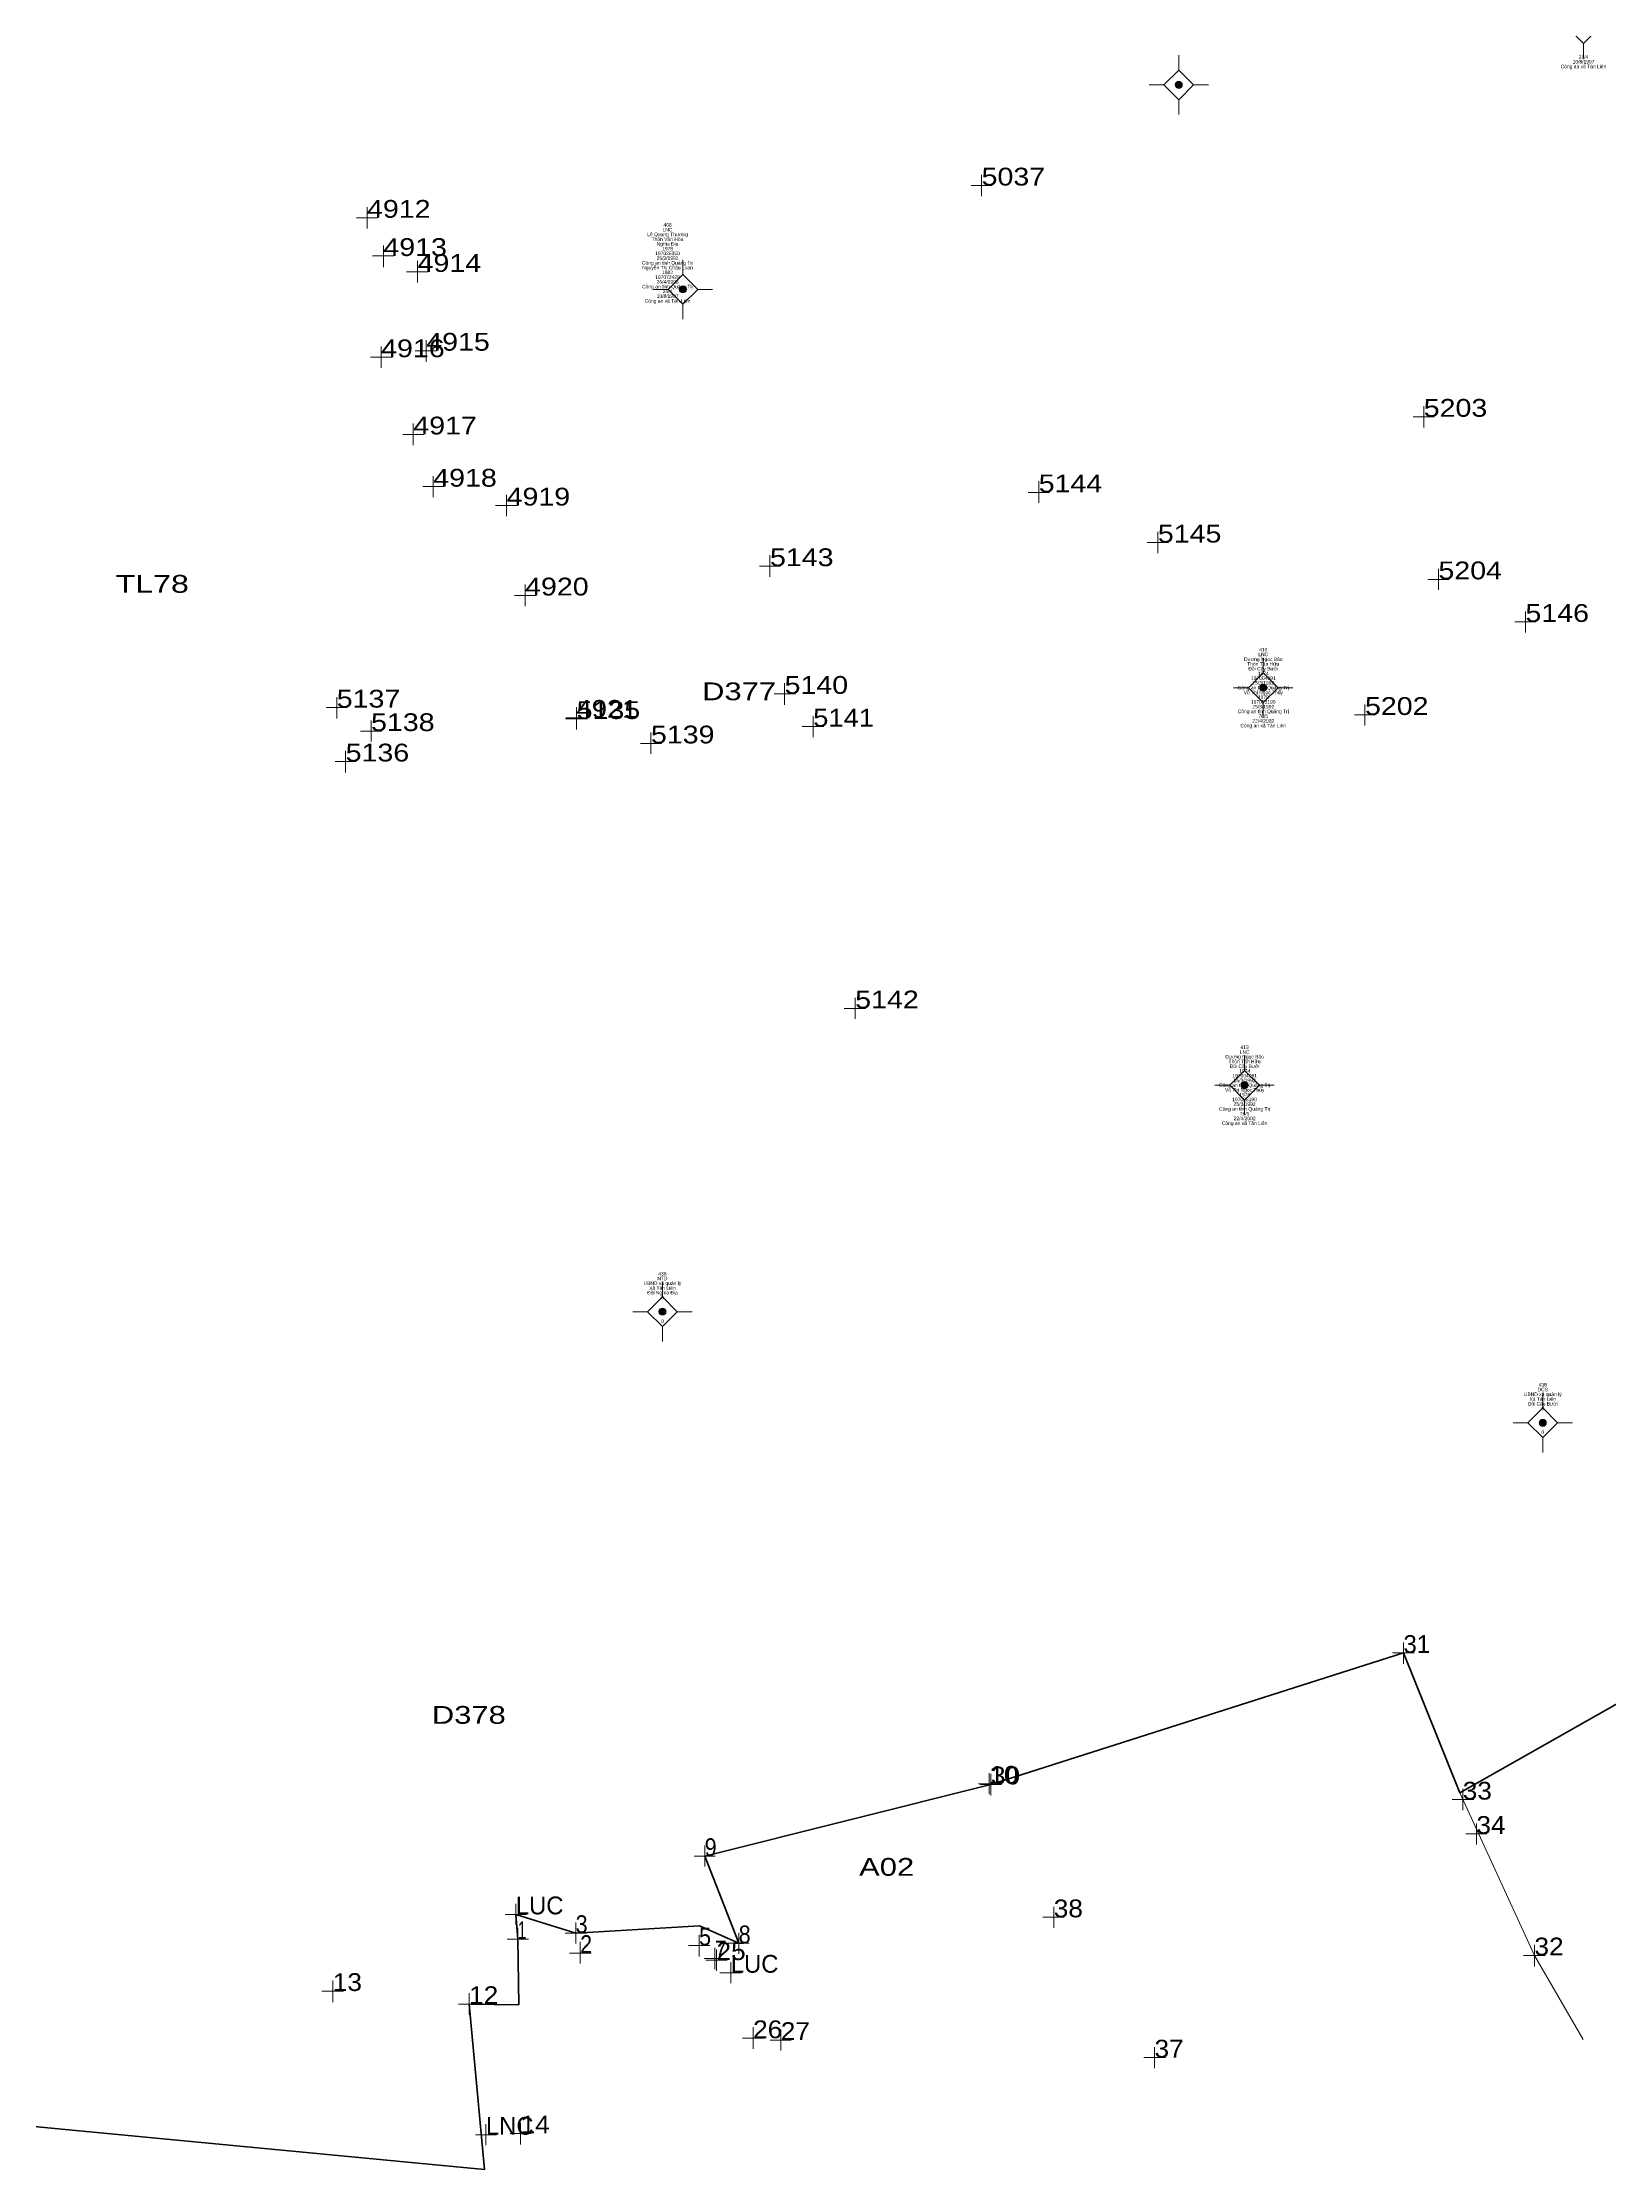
# Model space of a CAD drawing. Header units: metres. Extents: x 548949 to 550221, y 1836732 to 1838051.
# Drawn here: x 549773.7 to 549905.7, y 1836997.1 to 1837176.4 of the extents above; entities that cross this region are included whole.
import ezdxf
from ezdxf.enums import TextEntityAlignment as Align

# ---------------------------------------------------------------- set-up
doc = ezdxf.new("R2010")
doc.units = ezdxf.units.M
doc.header["$LTSCALE"] = 0.12
for name, color, linetype, lineweight in [('11', 7, 'Continuous', 13), ('4', 7, 'Continuous', 13), ('41', 7, 'Continuous', 13), ('52', 7, 'Continuous', 35)]:
    doc.layers.add(name, color=color, linetype=linetype, lineweight=lineweight)
doc.layers.add('15', color=7, linetype='Continuous')
doc.layers.add('5', color=7, linetype='Continuous')

msp = doc.modelspace()

# ---------------------------------------------------------------- hatches: boundary and pattern name
at = {"layer": '11'}
for points in [[(549869.6795, 1837172.79, 1), (549869.0795, 1837172.79, 1)], [(549827.8995, 1837155.56, 1), (549827.2995, 1837155.56, 1)], [(549876.7995, 1837121.99, 1), (549876.1995, 1837121.99, 1)], [(549875.2295, 1837088.49, 1), (549874.6295, 1837088.49, 1)], [(549826.1795, 1837069.4, 1), (549825.5795, 1837069.4, 1)], [(549900.3495, 1837060.04, 1), (549899.7495, 1837060.04, 1)]]:
    msp.add_hatch(color=256, dxfattribs=at).paths.add_polyline_path(points)

# ---------------------------------------------------------------- linework, layer by layer
for p, q in [((549869.38, 1837175.29), (549869.38, 1837174.04)), ((549903.48, 1837176.29), (549903.48, 1837175.04)), ((549868.13, 1837172.79), (549866.88, 1837172.79)), ((549869.38, 1837171.54), (549869.38, 1837170.29)), ((549871.88, 1837172.79), (549870.63, 1837172.79)), ((549827.6, 1837158.06), (549827.6, 1837156.81)), ((549826.35, 1837155.56), (549825.1, 1837155.56)), ((549830.1, 1837155.56), (549828.85, 1837155.56)), ((549827.6, 1837154.31), (549827.6, 1837153.06)), ((549876.5, 1837124.49), (549876.5, 1837123.24)), ((549875.25, 1837121.99), (549874, 1837121.99)), ((549879, 1837121.99), (549877.75, 1837121.99)), ((549876.5, 1837120.74), (549876.5, 1837119.49)), ((549874.93, 1837090.99), (549874.93, 1837089.74)), ((549873.68, 1837088.49), (549872.43, 1837088.49)), ((549874.93, 1837087.24), (549874.93, 1837085.99)), ((549877.43, 1837088.49), (549876.18, 1837088.49)), ((549825.88, 1837071.9), (549825.88, 1837070.65)), ((549824.63, 1837069.4), (549823.38, 1837069.4)), ((549828.38, 1837069.4), (549827.13, 1837069.4)), ((549825.88, 1837068.15), (549825.88, 1837066.9)), ((549900.05, 1837062.54), (549900.05, 1837061.29)), ((549898.8, 1837060.04), (549897.55, 1837060.04)), ((549900.05, 1837058.79), (549900.05, 1837057.54)), ((549902.55, 1837060.04), (549901.3, 1837060.04))]:
    msp.add_line(p, q, dxfattribs=at)
for points in [[(549903.48, 1837178.79), (549902.23, 1837177.54), (549903.48, 1837176.29), (549904.73, 1837177.54)], [(549869.38, 1837174.04), (549868.13, 1837172.79), (549869.38, 1837171.54), (549870.63, 1837172.79)], [(549827.6, 1837156.81), (549826.35, 1837155.56), (549827.6, 1837154.31), (549828.85, 1837155.56)], [(549876.5, 1837123.24), (549875.25, 1837121.99), (549876.5, 1837120.74), (549877.75, 1837121.99)], [(549874.93, 1837089.74), (549873.68, 1837088.49), (549874.93, 1837087.24), (549876.18, 1837088.49)], [(549825.88, 1837070.65), (549824.63, 1837069.4), (549825.88, 1837068.15), (549827.13, 1837069.4)], [(549900.05, 1837061.29), (549898.8, 1837060.04), (549900.05, 1837058.79), (549901.3, 1837060.04)]]:
    msp.add_lwpolyline(points, close=True, dxfattribs=at)
for centre in [(549869.3795, 1837172.79), (549827.5995, 1837155.56), (549876.4995, 1837121.99), (549874.9295, 1837088.49), (549825.8795, 1837069.4), (549900.0495, 1837060.04)]:
    msp.add_circle(centre, 0.3, dxfattribs=at)
at = {"layer": '4'}
for p, q in [((549853.66, 1837164.31), (549851.88, 1837164.31)), ((549852.77, 1837163.42), (549852.77, 1837165.2)), ((549800.99, 1837160.7), (549800.99, 1837162.49)), ((549801.88, 1837161.59), (549800.1, 1837161.59)), ((549802.37, 1837157.44), (549802.37, 1837159.26)), ((549803.26, 1837158.37), (549801.44, 1837158.37)), ((549805.25, 1837156.14), (549805.25, 1837157.96)), ((549806.14, 1837157.03), (549804.32, 1837157.03)), ((549802.18, 1837148.95), (549802.18, 1837150.73)), ((549806.87, 1837150.39), (549805.06, 1837150.39)), ((549805.98, 1837149.46), (549805.98, 1837151.28)), ((549803.07, 1837149.84), (549801.29, 1837149.84)), ((549890.91, 1837144.82), (549889.13, 1837144.82)), ((549890.02, 1837143.93), (549890.02, 1837145.71)), ((549805.78, 1837143.33), (549804, 1837143.33)), ((549804.89, 1837142.44), (549804.89, 1837144.26)), ((549806.57, 1837138.04), (549806.57, 1837139.82)), ((549857.58, 1837137.56), (549857.58, 1837139.38)), ((549807.46, 1837138.93), (549805.68, 1837138.93)), ((549812.75, 1837136.45), (549812.75, 1837138.23)), ((549858.5, 1837138.45), (549856.69, 1837138.45)), ((549813.64, 1837137.34), (549811.82, 1837137.34)), ((549868.51, 1837134.22), (549866.73, 1837134.22)), ((549867.62, 1837133.33), (549867.62, 1837135.11)), ((549835.83, 1837132.23), (549834.05, 1837132.23)), ((549834.94, 1837131.34), (549834.94, 1837133.16)), ((549891.26, 1837130.23), (549891.26, 1837132.01)), ((549814.31, 1837128.87), (549814.31, 1837130.68)), ((549892.15, 1837131.12), (549890.36, 1837131.12)), ((549815.24, 1837129.76), (549813.42, 1837129.76)), ((549899.48, 1837127.53), (549897.7, 1837127.53)), ((549898.59, 1837126.64), (549898.59, 1837128.42)), ((549837.1, 1837121.47), (549835.28, 1837121.47)), ((549836.17, 1837120.54), (549836.17, 1837122.36)), ((549799.33, 1837120.31), (549797.55, 1837120.31)), ((549798.44, 1837119.38), (549798.44, 1837121.2)), ((549818.64, 1837118.52), (549818.64, 1837120.34)), ((549818.65, 1837118.46), (549818.65, 1837120.24)), ((549838.58, 1837117.82), (549838.58, 1837119.6)), ((549885.97, 1837119.69), (549884.18, 1837119.69)), ((549885.07, 1837118.8), (549885.07, 1837120.58)), ((549802.22, 1837118.33), (549800.44, 1837118.33)), ((549801.33, 1837117.44), (549801.33, 1837119.22)), ((549819.54, 1837119.35), (549817.72, 1837119.35)), ((549819.53, 1837119.45), (549817.75, 1837119.45)), ((549824.91, 1837116.4), (549824.91, 1837118.22)), ((549839.47, 1837118.71), (549837.66, 1837118.71)), ((549799.19, 1837114.84), (549799.19, 1837116.66)), ((549825.8, 1837117.29), (549824.02, 1837117.29)), ((549800.08, 1837115.77), (549798.3, 1837115.77)), ((549843.01, 1837094.96), (549841.2, 1837094.96)), ((549842.12, 1837094.07), (549842.12, 1837095.85)), ((549889.21, 1837040.64), (549887.39, 1837040.64)), ((549888.32, 1837039.72), (549888.32, 1837041.53)), ((549853.42, 1837028.73), (549853.42, 1837030.52)), ((549853.56, 1837028.64), (549853.56, 1837030.45)), ((549854.31, 1837029.62), (549852.5, 1837029.62)), ((549854.45, 1837029.56), (549852.64, 1837029.56)), ((549894.24, 1837028.28), (549892.42, 1837028.28)), ((549893.31, 1837027.39), (549893.31, 1837029.2)), ((549894.46, 1837024.5), (549894.46, 1837026.28)), ((549895.35, 1837025.39), (549893.57, 1837025.39)), ((549830.33, 1837023.52), (549828.55, 1837023.52)), ((549829.44, 1837022.63), (549829.44, 1837024.41)), ((549813.53, 1837017.72), (549813.53, 1837019.5)), ((549858.85, 1837017.47), (549858.85, 1837019.25)), ((549814.42, 1837018.61), (549812.64, 1837018.61)), ((549813.7, 1837015.64), (549813.7, 1837017.46)), ((549818.57, 1837016.14), (549818.57, 1837017.92)), ((549859.74, 1837018.36), (549857.92, 1837018.36)), ((549814.59, 1837016.53), (549812.81, 1837016.53)), ((549819.47, 1837017.03), (549817.68, 1837017.03)), ((549818.95, 1837014.46), (549818.95, 1837016.28)), ((549829.86, 1837015.99), (549828.08, 1837015.99)), ((549828.97, 1837015.06), (549828.97, 1837016.88)), ((549830.3, 1837013.98), (549830.3, 1837015.79)), ((549830.44, 1837013.84), (549830.44, 1837015.65)), ((549833.2, 1837016.17), (549831.42, 1837016.17)), ((549832.31, 1837015.28), (549832.31, 1837017.06)), ((549899.35, 1837014.22), (549899.35, 1837016.04)), ((549819.88, 1837015.35), (549818.06, 1837015.35)), ((549831.22, 1837014.9), (549829.41, 1837014.9)), ((549831.33, 1837014.76), (549829.55, 1837014.76)), ((549831.64, 1837012.8), (549831.64, 1837014.58)), ((549900.24, 1837015.15), (549898.42, 1837015.15)), ((549799, 1837012.15), (549797.18, 1837012.15)), ((549798.11, 1837011.22), (549798.11, 1837013.04)), ((549809.59, 1837010.16), (549809.59, 1837011.98)), ((549832.53, 1837013.69), (549830.72, 1837013.69)), ((549810.48, 1837011.05), (549808.7, 1837011.05)), ((549833.52, 1837007.28), (549833.52, 1837009.1)), ((549835.85, 1837007.13), (549835.85, 1837008.91)), ((549834.44, 1837008.17), (549832.63, 1837008.17)), ((549836.74, 1837008.02), (549834.96, 1837008.02)), ((549868.26, 1837006.54), (549866.45, 1837006.54)), ((549867.34, 1837005.64), (549867.34, 1837007.43)), ((549811.9, 1837000.04), (549810.12, 1837000.04)), ((549811.01, 1836999.15), (549811.01, 1837000.93)), ((549814.82, 1837000.15), (549813.04, 1837000.15)), ((549813.93, 1836999.22), (549813.93, 1837001.04))]:
    msp.add_line(p, q, dxfattribs=at)
at = {"layer": '41'}
msp.add_lwpolyline([(549893.07, 1837028.86), (549899.35, 1837015.15), (549903.45, 1837008.05)], dxfattribs=at)
at = {"layer": '52'}
msp.add_line((549813.78, 1837010.99), (549809.59, 1837011.05), dxfattribs=at)
for points in [[(549985.03, 1837074.66), (549979.17, 1837038.46), (549971.7, 1837018.72), (549957, 1837019.69), (549952.35, 1837062.44), (549893.07, 1837028.86)], [(549893.07, 1837028.86), (549888.32, 1837040.64), (549853.56, 1837029.56)], [(549853.56, 1837029.56), (549829.44, 1837023.52), (549832.31, 1837016.17), (549828.99, 1837017.64)], [(549809.59, 1837011.05), (549810.89, 1836997.11), (549761.11, 1837001.85), (549760.11, 1837015.81), (549752.29, 1837023.06)], [(549828.99, 1837017.64), (549818.57, 1837017.03), (549813.53, 1837018.61), (549813.7, 1837016.53), (549813.78, 1837010.99)]]:
    msp.add_lwpolyline(points, dxfattribs=at)

# ---------------------------------------------------------------- texts
at = {"layer": '15'}
for s, width, p in [('21/4', 0.95, (549903.48, 1837174.99)), ('LNC', 0.95, (549826.31, 1837160.44)), ('408', 0.95, (549826.31, 1837160.84)), ('1978', 0.95, (549826.315, 1837158.84)), ('25/3/1992', 0.95, (549826.31, 1837158.04)), ('1982', 0.95, (549826.31, 1837156.84)), ('24/4', 0.95, (549826.31, 1837155.24)), ('LNC', 0.95, (549876.5, 1837124.64)), ('410', 0.95, (549876.5, 1837125.04)), ('1974', 0.95, (549876.505, 1837123.04)), ('197004091', 0.95, (549876.505, 1837122.64)), ('25/3/1992', 0.95, (549876.5, 1837122.24)), ('1978', 0.95, (549876.505, 1837121.04)), ('25/3/1992', 0.95, (549876.5, 1837120.24)), ('76/5', 0.95, (549876.5, 1837119.44)), ('22/4/2002', 0.95, (549876.5, 1837119.04)), ('LNC', 0.95, (549874.93, 1837091.14)), ('419', 0.95, (549874.93, 1837091.54)), ('197004091', 0.95, (549874.935, 1837089.14)), ('25/3/1992', 0.95, (549874.93, 1837088.74)), ('1974', 0.95, (549874.935, 1837089.54)), ('1978', 0.95, (549874.935, 1837087.54)), ('25/3/1992', 0.95, (549874.93, 1837086.74)), ('22/4/2002', 0.95, (549874.93, 1837085.54)), ('76/5', 0.95, (549874.93, 1837085.94)), ('NTD', 0.95, (549825.88, 1837072.05)), ('436', 0.95, (549825.875, 1837072.45)), ('0', 0.9, (549825.88, 1837070.45)), ('0', 0.9, (549825.88, 1837068.45)), ('DCS', 0.95, (549900.05, 1837062.69)), ('438', 0.95, (549900.05, 1837063.09)), ('0', 0.9, (549900.05, 1837061.09)), ('0', 0.9, (549900.05, 1837059.09))]:
    msp.add_text(s, height=0.3, dxfattribs=dict(at, width=width)).set_placement(p, align=Align.CENTER)
for s, p in [('Công an xã Tân Liên', (549903.48, 1837174.19)), ('10/8/1997', (549903.485, 1837174.59)), ('Lê Quang Thương', (549826.31, 1837160.04)), ('Thôn Vân Hòa', (549826.305, 1837159.64)), ('Nghĩa Địa', (549826.31, 1837159.24)), ('Công an tỉnh Quảng Trị', (549826.315, 1837157.64)), ('Nguyễn Thị Châu Loan', (549826.315, 1837157.24)), ('197025350', (549826.305, 1837158.44)), ('Công an tỉnh Quảng Trị', (549826.315, 1837155.64)), ('197072429', (549826.305, 1837156.44)), ('26/4/1998', (549826.315, 1837156.04)), ('Công an xã Tân Liên', (549826.31, 1837154.44)), ('10/8/1997', (549826.315, 1837154.84)), ('Dương Ngọc Bảo', (549876.505, 1837124.24)), ('Thôn Tân Hữu', (549876.495, 1837123.84)), ('Đồi Cây Bưởi', (549876.5, 1837123.44)), ('Công an tỉnh Quảng Trị', (549876.505, 1837121.84)), ('Võ Thị Ngọc Thủy', (549876.505, 1837121.44)), ('Công an tỉnh Quảng Trị', (549876.505, 1837119.84)), ('197025190', (549876.495, 1837120.64)), ('Công an xã Tân Liên', (549876.5, 1837118.64)), ('Dương Ngọc Bảo', (549874.935, 1837090.74)), ('Thôn Tân Hữu', (549874.925, 1837090.34)), ('Đồi Cây Bưởi', (549874.93, 1837089.94)), ('Công an tỉnh Quảng Trị', (549874.935, 1837088.34)), ('Võ Thị Ngọc Thủy', (549874.935, 1837087.94)), ('197025190', (549874.925, 1837087.14)), ('Công an tỉnh Quảng Trị', (549874.935, 1837086.34)), ('Công an xã Tân Liên', (549874.93, 1837085.14)), ('UBND xã quản lý', (549825.88, 1837071.65)), ('Đồi Nghĩa Địa', (549825.88, 1837070.85)), (' Xã Tân Liên ', (549825.88, 1837071.25)), ('UBND xã quản lý', (549900.05, 1837062.29)), (' Xã Tân Liên ', (549900.05, 1837061.89)), ('Đồi Cây Bưởi', (549900.05, 1837061.49))]:
    msp.add_text(s, height=0.3, dxfattribs=at).set_placement(p, align=Align.CENTER)
at = {"layer": '5'}
for s, width, p in [('5037', 1.2, (549852.77, 1837164.31)), ('4912', 1.2, (549800.99, 1837161.59)), ('4913', 1.2, (549802.37, 1837158.37)), ('4914', 1.2, (549805.25, 1837157.03)), ('4915', 1.2, (549805.98, 1837150.39)), ('4916', 1.2, (549802.18, 1837149.84)), ('4917', 1.2, (549804.89, 1837143.33)), ('5203', 1.2, (549890.02, 1837144.82)), ('4918', 1.2, (549806.57, 1837138.93)), ('5144', 1.2, (549857.58, 1837138.45)), ('4919', 1.2, (549812.75, 1837137.34)), ('5145', 1.2, (549867.62, 1837134.22)), ('5143', 1.2, (549834.94, 1837132.23)), ('5204', 1.2, (549891.26, 1837131.12)), ('TL78 ', 1.35, (549779.81, 1837129.99)), ('TL78 ', 1.35, (549779.81, 1837129.99)), ('4920', 1.2, (549814.31, 1837129.76)), ('5146', 1.2, (549898.59, 1837127.53)), ('5137', 1.2, (549798.44, 1837120.31)), ('D377 ', 1.3, (549829.22, 1837120.93)), ('5140', 1.2, (549836.17, 1837121.47)), ('5138', 1.2, (549801.33, 1837118.33)), ('4921', 1.15, (549818.64, 1837119.45)), ('5135', 1.2, (549818.65, 1837119.35)), ('5141', 1.15, (549838.58, 1837118.71)), ('5202', 1.2, (549885.07, 1837119.69)), ('5139', 1.2, (549824.91, 1837117.29)), ('5136', 1.2, (549799.19, 1837115.77)), ('5142', 1.2, (549842.12, 1837094.96)), ('D378 ', 1.3, (549806.45, 1837034.67)), ('D378 ', 1.3, (549806.45, 1837034.67)), ('10', 1.1, (549853.42, 1837029.62)), ('30', 1.1, (549853.56, 1837029.56)), ('33', 1.1, (549893.31, 1837028.28)), ('34', 1.1, (549894.46, 1837025.39)), ('9', 0.9, (549829.44, 1837023.52)), ('A02 ', 1.3, (549842.45, 1837021.86)), ('38', 1.1, (549858.85, 1837018.36)), ('1', 0.65, (549813.7, 1837016.53)), ('3', 0.9, (549818.57, 1837017.03)), ('5', 0.9, (549828.97, 1837015.99)), ('8', 0.9, (549832.31, 1837016.17)), ('2', 0.9, (549818.95, 1837015.35)), ('7', 0.9, (549830.3, 1837014.9)), ('25', 1.1, (549830.44, 1837014.76)), ('32', 1.1, (549899.35, 1837015.15)), ('13', 1.1, (549798.11, 1837012.15)), ('12', 1.1, (549809.59, 1837011.05)), ('26', 1.1, (549833.52, 1837008.17)), ('27', 1.1, (549835.85, 1837008.02)), ('37', 1.1, (549867.34, 1837006.54)), ('14', 1.1, (549813.93, 1837000.15))]:
    msp.add_text(s, height=1.5, dxfattribs=dict(at, width=width)).set_placement(p)
for s, p in [('31', (549888.32, 1837040.64)), ('LUC', (549813.53, 1837018.61)), ('LUC', (549831.64, 1837013.69)), ('LNC', (549811.01, 1837000.04))]:
    msp.add_text(s, height=1.5, dxfattribs=at).set_placement(p)

doc.saveas('drawing.dxf')
